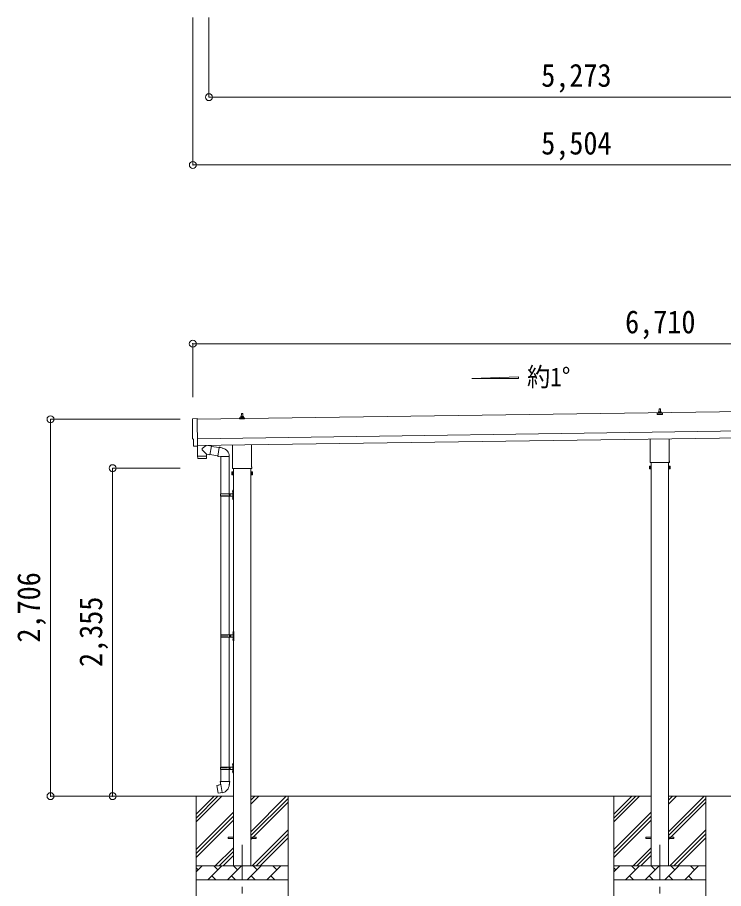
# Model space of a CAD drawing. Units: millimetres at full size, sheet at 1:50. Extents: x -14053 to 14053, y -9700 to 9700.
# Drawn here: x -1008 to 4064, y -6477 to -222 of the extents above; entities that cross this region are included whole.
import ezdxf
from ezdxf.enums import TextEntityAlignment as Align

# ---------------------------------------------------------------- set-up
doc = ezdxf.new("R2010")
doc.units = ezdxf.units.MM
doc.header["$LTSCALE"] = 50
doc.header["$PDMODE"] = 32
doc.header["$PDSIZE"] = 50
doc.linetypes.add('CHAIN1', pattern=[8, 5, -1, 1, -1])
for name, color, linetype, lineweight in [('0-0_0', 7, 'Continuous', 9), ('0-1_Defpoints', 4, 'Continuous', 9), ('0-2_TEXT1', 7, 'Continuous', 9), ('0-6_PARTS1', 6, 'Continuous', 9)]:
    doc.layers.add(name, color=color, linetype=linetype, lineweight=lineweight)
doc.styles.add('ＭＳ ゴシック', font='')
doc.styles.get('ＭＳ ゴシック').set_extended_font_data('MS Gothic')

msp = doc.modelspace()

# ---------------------------------------------------------------- linework, layer by layer
at = {"layer": '0-0_0'}
for p, q in [((543, -5813.82), (-752.79, -5813.82)), ((275.5, -5813.82), (275.5, -6413.82)), ((275.5, -5998.87), (460.55, -5813.82)), ((275.5, -5970.59), (432.27, -5813.82)), ((275.5, -5942.3), (403.98, -5813.82)), ((3543, -5813.82), (668, -5813.82)), ((668, -6068.92), (923.1, -5813.82)), ((668, -5870.93), (725.11, -5813.82)), ((668, -5842.64), (696.83, -5813.82)), ((935.5, -5813.82), (935.5, -6413.82)), ((3275.5, -5813.82), (3275.5, -6413.82)), ((3275.5, -5998.87), (3460.55, -5813.82)), ((3275.5, -5970.59), (3432.27, -5813.82)), ((3275.5, -5942.3), (3403.98, -5813.82)), ((6543, -5813.82), (3668, -5813.82)), ((3668, -6068.92), (3923.1, -5813.82)), ((3668, -5870.93), (3725.11, -5813.82)), ((3668, -5842.64), (3696.83, -5813.82)), ((3935.5, -5813.82), (3935.5, -6413.82)), ((668, -6097.2), (935.5, -5829.7)), ((668, -6125.49), (935.5, -5857.99)), ((3668, -6097.2), (3935.5, -5829.7)), ((3668, -6125.49), (3935.5, -5857.99)), ((275.5, -6196.86), (543, -5929.36)), ((3275.5, -6196.86), (3543, -5929.36)), ((275.5, -6225.14), (543, -5957.64)), ((275.5, -6253.43), (543, -5985.93)), ((3275.5, -6225.14), (3543, -5957.64)), ((3275.5, -6253.43), (3543, -5985.93)), ((677.66, -6313.82), (935.5, -6055.98)), ((3677.66, -6313.82), (3935.5, -6055.98)), ((705.94, -6313.82), (935.5, -6084.26)), ((734.23, -6313.82), (935.5, -6112.55)), ((3705.94, -6313.82), (3935.5, -6084.26)), ((3734.23, -6313.82), (3935.5, -6112.55)), ((413.1, -6313.82), (543, -6183.92)), ((3413.1, -6313.82), (3543, -6183.92)), ((441.39, -6313.82), (543, -6212.2)), ((469.67, -6313.82), (543, -6240.49)), ((3441.39, -6313.82), (3543, -6212.2)), ((3469.67, -6313.82), (3543, -6240.49)), ((275.5, -6313.82), (935.5, -6313.82)), ((275.5, -6356.71), (318.4, -6313.82)), ((359.82, -6413.82), (459.82, -6313.82)), ((431.26, -6342.37), (402.71, -6313.82)), ((501.24, -6413.82), (601.24, -6313.82)), ((572.69, -6342.37), (544.13, -6313.82)), ((642.66, -6413.82), (742.66, -6313.82)), ((714.11, -6342.37), (685.55, -6313.82)), ((784.08, -6413.82), (884.08, -6313.82)), ((855.53, -6342.37), (826.97, -6313.82)), ((932.22, -6313.82), (935.5, -6310.54)), ((3275.5, -6313.82), (3935.5, -6313.82)), ((3275.5, -6356.71), (3318.4, -6313.82)), ((3359.82, -6413.82), (3459.82, -6313.82)), ((3431.26, -6342.37), (3402.71, -6313.82)), ((3501.24, -6413.82), (3601.24, -6313.82)), ((3572.69, -6342.37), (3544.13, -6313.82)), ((3642.66, -6413.82), (3742.66, -6313.82)), ((3714.11, -6342.37), (3685.55, -6313.82)), ((3784.08, -6413.82), (3884.08, -6313.82)), ((3855.53, -6342.37), (3826.97, -6313.82)), ((3932.22, -6313.82), (3935.5, -6310.54)), ((289.84, -6342.37), (275.5, -6328.03)), ((3289.84, -6342.37), (3275.5, -6328.03)), ((935.5, -6413.82), (275.5, -6413.82)), ((388.37, -6385.27), (416.92, -6413.82)), ((529.79, -6385.27), (558.35, -6413.82)), ((671.21, -6385.27), (699.77, -6413.82)), ((812.63, -6385.27), (841.19, -6413.82)), ((3935.5, -6413.82), (3275.5, -6413.82)), ((3388.37, -6385.27), (3416.92, -6413.82)), ((3529.79, -6385.27), (3558.35, -6413.82)), ((3671.21, -6385.27), (3699.77, -6413.82)), ((3812.63, -6385.27), (3841.19, -6413.82))]:
    msp.add_line(p, q, dxfattribs=at)
at = {"layer": '0-1_Defpoints'}
for p, q in [((5647.73, -3030.37), (282.78, -3107.02)), ((3587.25, -3072.2), (3587.25, -3064.49)), ((3587.64, -3063.7), (3623.37, -3063.7)), ((3588.02, -3063.52), (3594.74, -3061.89)), ((3595.12, -3061.7), (3615.89, -3061.7)), ((3595.5, -3060.91), (3595.5, -3056.7)), ((3596.5, -3056.7), (3614.5, -3056.7)), ((3599.5, -3056.7), (3600.23, -3033.18)), ((3601.23, -3032.2), (3609.78, -3032.2)), ((3610.78, -3033.18), (3611.5, -3056.7)), ((3615.5, -3060.91), (3615.5, -3056.7)), ((3622.99, -3063.52), (3616.27, -3061.89)), ((3623.75, -3072.2), (3623.75, -3064.49)), ((587.25, -3105.06), (587.25, -3097.34)), ((623.75, -3105.06), (587.25, -3105.06)), ((587.64, -3096.56), (623.37, -3096.56)), ((588.02, -3096.37), (594.74, -3094.74)), ((595.12, -3094.56), (615.89, -3094.56)), ((595.5, -3093.77), (595.5, -3089.56)), ((596.5, -3089.56), (614.5, -3089.56)), ((599.5, -3089.56), (600.23, -3066.03)), ((601.23, -3065.06), (609.78, -3065.06)), ((610.78, -3066.03), (611.5, -3089.56)), ((615.5, -3093.77), (615.5, -3089.56)), ((622.99, -3096.37), (616.27, -3094.74)), ((623.75, -3105.06), (623.75, -3097.34)), ((3623.75, -3072.2), (3587.25, -3072.2)), ((284.78, -3247), (5649.73, -3170.36)), ((285.5, -3297), (5650.45, -3220.35)), ((3537.2, -3406.19), (3537.2, -3250.54)), ((3673.8, -3248.59), (3673.8, -3418.24)), ((265.92, -3301.05), (259, -3300.78)), ((537.2, -3449.05), (537.2, -3293.4)), ((673.8, -3291.45), (673.8, -3449.05)), ((3535.5, -3414.96), (3535.5, -3409.46)), ((3673.44, -3418.46), (3537.57, -3418.46)), ((3543, -3418.46), (3543, -6313.82)), ((3668, -6313.82), (3668, -3418.46)), ((3675.5, -3409.46), (3675.5, -3414.96)), ((531.5, -3487.32), (532.26, -3486)), ((531.5, -3487.32), (531.5, -3504.32)), ((538.5, -3490.91), (532.26, -3490.91)), ((538.5, -3500.73), (532.26, -3500.73)), ((535.5, -3457.82), (535.5, -3452.32)), ((673.44, -3461.32), (537.57, -3461.32)), ((543, -3461.32), (543, -6313.82)), ((668, -6313.82), (668, -3461.32)), ((672.5, -3490.91), (678.74, -3490.91)), ((672.5, -3500.73), (678.74, -3500.73)), ((675.5, -3452.32), (675.5, -3457.82)), ((679.5, -3487.32), (678.74, -3486)), ((679.5, -3487.32), (679.5, -3504.32)), ((3531.5, -3444.46), (3532.26, -3443.15)), ((3531.5, -3444.46), (3531.5, -3461.46)), ((3531.5, -3461.46), (3532.26, -3462.78)), ((3538.5, -3448.06), (3532.26, -3448.06)), ((3538.5, -3457.87), (3532.26, -3457.87)), ((3538.5, -3462.78), (3532.26, -3462.78)), ((3541, -3462.16), (3538.5, -3462.16)), ((3670, -3462.16), (3672.5, -3462.16)), ((3672.5, -3448.06), (3678.74, -3448.06)), ((3672.5, -3457.87), (3678.74, -3457.87)), ((3672.5, -3462.78), (3678.74, -3462.78)), ((3679.5, -3444.46), (3678.74, -3443.15)), ((3679.5, -3461.46), (3678.74, -3462.78)), ((3679.5, -3444.46), (3679.5, -3461.46)), ((531.5, -3504.32), (532.26, -3505.63)), ((538.5, -3505.63), (532.26, -3505.63)), ((541, -3505.02), (538.5, -3505.02)), ((670, -3505.02), (672.5, -3505.02)), ((672.5, -3505.63), (678.74, -3505.63)), ((679.5, -3504.32), (678.74, -3505.63)), ((505.5, -6109.32), (543, -6109.32)), ((505.5, -6118.32), (505.5, -6109.32)), ((505.5, -6118.32), (543, -6118.32)), ((668, -6109.32), (705.5, -6109.32)), ((668, -6118.32), (705.5, -6118.32)), ((705.5, -6118.32), (705.5, -6109.32)), ((3505.5, -6109.32), (3543, -6109.32)), ((3505.5, -6118.32), (3505.5, -6109.32)), ((3505.5, -6118.32), (3543, -6118.32)), ((3668, -6109.32), (3705.5, -6109.32)), ((3668, -6118.32), (3705.5, -6118.32)), ((3705.5, -6118.32), (3705.5, -6109.32))]:
    msp.add_line(p, q, dxfattribs=at)
at = {"layer": '0-1_Defpoints', "color": 7, "linetype": 'CHAIN1'}
for p, q in [((605.5, -6163.82), (605.5, -6663.82)), ((3605.5, -6163.82), (3605.5, -6663.82))]:
    msp.add_line(p, q, dxfattribs=at)
at = {"layer": '0-1_Defpoints'}
for points in [[(251.16, -3104.03), (282.71, -3101.93), (285.54, -3299.76)], [(256.11, -3297.83), (255.44, -3250.81), (254.84, -3250.82)], [(266.66, -3300.76), (267.31, -3300.12), (285.55, -3300.77)], [(538.5, -3505.63), (538.5, -3486), (532.26, -3486)], [(538.5, -3505.02), (538.5, -3486.62), (541, -3486.62)], [(672.5, -3505.02), (672.5, -3486.62), (670, -3486.62)], [(672.5, -3505.63), (672.5, -3486), (678.74, -3486)], [(3538.5, -3462.78), (3538.5, -3443.15), (3532.26, -3443.15)], [(3538.5, -3462.16), (3538.5, -3443.76), (3541, -3443.76)], [(3672.5, -3462.16), (3672.5, -3443.76), (3670, -3443.76)], [(3672.5, -3462.78), (3672.5, -3443.15), (3678.74, -3443.15)]]:
    msp.add_lwpolyline(points, dxfattribs=at)
for points in [[(541, -3506.32), (541, -3485.32), (543, -3485.32), (543, -3506.32)], [(670, -3506.32), (670, -3485.32), (668, -3485.32), (668, -3506.32)], [(3541, -3463.46), (3541, -3442.46), (3543, -3442.46), (3543, -3463.46)], [(3670, -3463.46), (3670, -3442.46), (3668, -3442.46), (3668, -3463.46)]]:
    msp.add_lwpolyline(points, close=True, dxfattribs=at)
for centre, radius, start, end in [((3588.25, -3064.49), 1, 103.62699, 180), ((3594.5, -3060.91), 1, 283.62699, 0), ((3599.59, -3057.34), 4.13, 90, 171.17633), ((3596.5, -3057.7), 1, 90, 180), ((3601.23, -3033.2), 1, 90, 178.60509), ((3608.84, -3056.7), 4.83, 133.60282, 180), ((3602.17, -3056.7), 4.83, 0, 46.39718), ((3609.78, -3033.2), 1, 1.39491, 90), ((3611.42, -3057.34), 4.13, 8.82367, 90), ((3614.5, -3057.7), 1, 0, 90), ((3616.5, -3060.91), 1, 180, 256.37301), ((3622.75, -3064.49), 1, 0, 76.37301), ((588.25, -3097.34), 1, 103.62699, 180), ((594.5, -3093.77), 1, 283.62699, 0), ((599.59, -3090.19), 4.13, 90, 171.17633), ((596.5, -3090.56), 1, 90, 180), ((601.23, -3066.06), 1, 90, 178.60509), ((608.84, -3089.56), 4.83, 133.60282, 180), ((602.17, -3089.56), 4.83, 0, 46.39718), ((609.78, -3066.06), 1, 1.39491, 90), ((611.42, -3090.19), 4.13, 8.82367, 90), ((614.5, -3090.56), 1, 0, 90), ((616.5, -3093.77), 1, 180, 256.37301), ((622.75, -3097.34), 1, 0, 76.37301), ((3539.5, -3409.46), 4, 125.09963, 180), ((3539.5, -3414.96), 4, 180, 194.47751), ((3539.5, -3414.96), 4, 194.47751, 241.04498), ((3671.5, -3414.96), 4, 298.95502, 345.52249), ((3671.5, -3409.46), 4, 0, 54.90037), ((3671.5, -3414.96), 4, 345.52249, 0), ((535.85, -3488.46), 4.34, 145.61575, 214.38425), ((547.74, -3495.82), 16.24, 162.41205, 197.58795), ((535.85, -3503.18), 4.34, 145.61575, 214.38425), ((539.5, -3452.32), 4, 125.09963, 180), ((539.5, -3457.82), 4, 180, 194.47751), ((539.5, -3457.82), 4, 194.47751, 241.04498), ((671.5, -3457.82), 4, 298.95502, 345.52249), ((671.5, -3452.32), 4, 0, 54.90037), ((671.5, -3457.82), 4, 345.52249, 0), ((663.26, -3495.82), 16.24, 342.41205, 17.58795), ((675.16, -3488.46), 4.34, 325.61575, 34.38425), ((675.16, -3503.18), 4.34, 325.61575, 34.38425), ((3547.74, -3452.96), 16.24, 162.41205, 197.58795), ((3535.85, -3445.6), 4.34, 145.61575, 214.38425), ((3535.85, -3460.32), 4.34, 145.61575, 214.38425), ((3663.26, -3452.96), 16.24, 342.41205, 17.58795), ((3675.16, -3445.6), 4.34, 325.61575, 34.38425), ((3675.16, -3460.32), 4.34, 325.61575, 34.38425)]:
    msp.add_arc(centre, radius, start, end, dxfattribs=at)
for centre, major_axis, ratio, start_param, end_param in [((251.36, -3107.02), (-3, -0.04), 0.99863, 4.7647489, 6.2979817), ((-4513, -3245.52), (4762.89, 68.04), 0.99863, 6.2686928, 6.2979817), ((254.78, -3246.42), (-4.41, -0.06), 0.99863, 6.2686928, 7.8539816), ((259.12, -3297.78), (-2.15, -2.1), 0.9974, 5.5252311, 7.0411395), ((265.96, -3300.04), (-0.717, -0.7), 0.9974, 0.7579542, 1.5707963)]:
    msp.add_ellipse(centre, major_axis=major_axis, ratio=ratio, start_param=start_param, end_param=end_param, dxfattribs=at)
at = {"layer": '0-2_TEXT1'}
for p, q in [((285.54, -3299.76), (285.55, -3300.77)), ((346.94, -3296.12), (319.29, -3318.63)), ((384.56, -3300.13), (358.72, -3295.95)), ((384.56, -3300.13), (374.4, -3363.01)), ((384.27, -3301.95), (441.63, -3311.09)), ((441.95, -3309.27), (436.42, -3340.63)), ((441.95, -3309.27), (443.1, -3307.29)), ((443.1, -3307.29), (446.66, -3307.92)), ((446.66, -3307.92), (447.07, -3310.26)), ((461.59, -3313.09), (463.27, -3314.71)), ((463.27, -3314.71), (465.39, -3315.16)), ((286.18, -3372.99), (286.6, -3386.04)), ((290.67, -3371.93), (290.7, -3372.93)), ((349.99, -3359.06), (319.12, -3325.96)), ((345.66, -3371.14), (345.66, -3372.14)), ((349.99, -3359.06), (374.4, -3363.01)), ((349.99, -3359.06), (350.16, -3371.08)), ((374.69, -3361.18), (431.21, -3370.18)), ((430.89, -3372), (436.42, -3340.63)), ((430.89, -3372), (431.29, -3374.25)), ((430.89, -3372), (436.04, -3372.82)), ((431.29, -3374.25), (434.85, -3374.88)), ((434.85, -3374.88), (436.04, -3372.82)), ((436.04, -3372.82), (450.65, -3375.13)), ((450.65, -3375.13), (452.85, -3374.15)), ((513.15, -3374.54), (451.97, -3374.54)), ((453, -3374.54), (453, -3641.83)), ((513, -3374.54), (513, -3793.3)), ((347.18, -3388.12), (289.64, -3388.95)), ((536.7, -3624.68), (538.75, -3625.68)), ((537.97, -3622.68), (538.6, -3622.68)), ((537.97, -3622.68), (537.97, -3630.98)), ((538.6, -3622.68), (538.6, -3630.98)), ((538.6, -3622.68), (539, -3623.08)), ((538.75, -3625.68), (539.36, -3626.83)), ((539, -3618.83), (542, -3617.33)), ((539, -3618.83), (539, -3650.83)), ((539, -3623.08), (539, -3630.58)), ((542, -3617.33), (542, -3650.83)), ((542, -3617.33), (543, -3617.33)), ((543, -3617.33), (543, -3650.83)), ((450, -3643.83), (500.33, -3643.83)), ((450, -3657.83), (500.33, -3657.83)), ((451, -3641.83), (537, -3641.83)), ((451, -3641.83), (451, -3643.83)), ((451, -3659.83), (451, -3657.83)), ((451, -3659.83), (537, -3659.83)), ((453, -3659.83), (453, -4654.82)), ((510, -3641.83), (510, -3646.33)), ((510, -3646.33), (512, -3646.33)), ((510, -3659.83), (510, -3655.33)), ((510, -3655.33), (512, -3655.33)), ((512, -3646.33), (512, -3650.83)), ((512, -3655.33), (512, -3650.83)), ((513, -3659.83), (513, -4654.82)), ((518, -3641.83), (518, -3650.83)), ((518, -3646.33), (521, -3646.33)), ((518, -3659.83), (518, -3650.83)), ((518, -3655.33), (521, -3655.33)), ((521, -3646.33), (521, -3650.83)), ((521, -3655.33), (521, -3650.83)), ((536.7, -3672.68), (538.75, -3673.68)), ((537.97, -3630.98), (538.6, -3630.98)), ((537.97, -3670.68), (538.6, -3670.68)), ((537.97, -3670.68), (537.97, -3678.98)), ((537.97, -3678.98), (538.6, -3678.98)), ((538.6, -3630.98), (539, -3630.58)), ((538.6, -3670.68), (538.6, -3678.98)), ((538.6, -3670.68), (539, -3671.08)), ((538.6, -3678.98), (539, -3678.58)), ((538.75, -3673.68), (539.36, -3674.83)), ((539, -3682.83), (539, -3650.83)), ((539, -3671.08), (539, -3678.58)), ((539, -3682.83), (542, -3684.33)), ((542, -3684.33), (542, -3650.83)), ((542, -3684.33), (543, -3684.33)), ((543, -3684.33), (543, -3650.83)), ((452.5, -4656.82), (502.83, -4656.82)), ((452.5, -4670.82), (502.83, -4670.82)), ((453, -4672.81), (453, -5604.82)), ((453.5, -4654.82), (539.5, -4654.82)), ((453.5, -4654.82), (453.5, -4656.82)), ((453.5, -4672.82), (453.5, -4670.82)), ((453.5, -4672.82), (539.5, -4672.82)), ((512.5, -4654.82), (512.5, -4659.32)), ((512.5, -4659.32), (514.5, -4659.32)), ((512.5, -4672.82), (512.5, -4668.32)), ((512.5, -4668.32), (514.5, -4668.32)), ((513, -4672.81), (513, -5604.82)), ((514.5, -4659.32), (514.5, -4663.82)), ((514.5, -4668.32), (514.5, -4663.82)), ((520.5, -4654.82), (520.5, -4663.82)), ((520.5, -4659.32), (523.5, -4659.32)), ((520.5, -4672.82), (520.5, -4663.82)), ((520.5, -4668.32), (523.5, -4668.32)), ((523.5, -4659.32), (523.5, -4663.82)), ((523.5, -4668.32), (523.5, -4663.82)), ((539.2, -4637.67), (541.25, -4638.67)), ((539.2, -4685.67), (541.25, -4686.67)), ((540.47, -4635.67), (541.1, -4635.67)), ((540.47, -4635.67), (540.47, -4643.97)), ((540.47, -4643.97), (541.1, -4643.97)), ((540.47, -4683.67), (541.1, -4683.67)), ((540.47, -4683.67), (540.47, -4691.97)), ((541.1, -4635.67), (541.1, -4643.97)), ((541.1, -4635.67), (541.5, -4636.07)), ((541.1, -4643.97), (541.5, -4643.57)), ((541.1, -4683.67), (541.1, -4691.97)), ((541.1, -4683.67), (541.5, -4684.07)), ((541.25, -4638.67), (541.86, -4639.82)), ((541.25, -4686.67), (541.86, -4687.82)), ((541.5, -4631.82), (544.5, -4630.32)), ((541.5, -4631.82), (541.5, -4663.82)), ((541.5, -4636.07), (541.5, -4643.57)), ((541.5, -4695.82), (541.5, -4663.82)), ((541.5, -4684.07), (541.5, -4691.57)), ((544.5, -4630.32), (544.5, -4663.82)), ((544.5, -4630.32), (545.5, -4630.32)), ((544.5, -4697.32), (544.5, -4663.82)), ((545.5, -4630.32), (545.5, -4663.82)), ((545.5, -4697.32), (545.5, -4663.82)), ((540.47, -4691.97), (541.1, -4691.97)), ((541.1, -4691.97), (541.5, -4691.57)), ((541.5, -4695.82), (544.5, -4697.32)), ((544.5, -4697.32), (545.5, -4697.32)), ((450, -5606.82), (500.33, -5606.82)), ((450, -5620.82), (500.33, -5620.82)), ((451, -5604.82), (537, -5604.82)), ((451, -5604.82), (451, -5606.82)), ((451, -5622.82), (451, -5620.82)), ((451, -5622.82), (537, -5622.82)), ((453, -5622.82), (453, -5707.75)), ((510, -5604.82), (510, -5609.32)), ((510, -5609.32), (512, -5609.32)), ((510, -5622.82), (510, -5618.32)), ((510, -5618.32), (512, -5618.32)), ((512, -5609.32), (512, -5613.82)), ((512, -5618.32), (512, -5613.82)), ((513, -5622.82), (513, -5707.75)), ((518, -5604.82), (518, -5613.82)), ((518, -5609.32), (521, -5609.32)), ((518, -5622.82), (518, -5613.82)), ((518, -5618.32), (521, -5618.32)), ((521, -5609.32), (521, -5613.82)), ((521, -5618.32), (521, -5613.82)), ((536.7, -5587.67), (538.75, -5588.67)), ((537.97, -5585.67), (538.6, -5585.67)), ((537.97, -5585.67), (537.97, -5593.97)), ((537.97, -5593.97), (538.6, -5593.97)), ((538.6, -5585.67), (538.6, -5593.97)), ((538.6, -5585.67), (539, -5586.07)), ((538.6, -5593.97), (539, -5593.57)), ((538.75, -5588.67), (539.36, -5589.82)), ((539, -5581.82), (542, -5580.32)), ((539, -5581.82), (539, -5613.82)), ((539, -5586.07), (539, -5593.57)), ((539, -5645.82), (539, -5613.82)), ((542, -5580.32), (542, -5613.82)), ((542, -5580.32), (543, -5580.32)), ((542, -5647.32), (542, -5613.82)), ((543, -5580.32), (543, -5613.82)), ((543, -5647.32), (543, -5613.82)), ((536.7, -5635.67), (538.75, -5636.67)), ((537.97, -5633.67), (538.6, -5633.67)), ((537.97, -5633.67), (537.97, -5641.97)), ((537.97, -5641.97), (538.6, -5641.97)), ((538.6, -5633.67), (538.6, -5641.97)), ((538.6, -5633.67), (539, -5634.07)), ((538.6, -5641.97), (539, -5641.57)), ((538.75, -5636.67), (539.36, -5637.82)), ((539, -5634.07), (539, -5641.57)), ((539, -5645.82), (542, -5647.32)), ((542, -5647.32), (543, -5647.32)), ((424.54, -5736.2), (423.73, -5737.37)), ((423.73, -5737.37), (433.35, -5791.93)), ((452.41, -5730.95), (424.54, -5736.2)), ((437.28, -5733.59), (437.07, -5733.84)), ((451.15, -5707.75), (449, -5708.53)), ((449, -5708.53), (449, -5712.15)), ((449, -5712.15), (451.24, -5712.96)), ((451.15, -5707.75), (483, -5707.75)), ((451.15, -5707.75), (451.24, -5712.96)), ((451.24, -5712.96), (451.5, -5727.75)), ((451.5, -5727.75), (452.85, -5729.75)), ((462.77, -5788.24), (452.63, -5730.77)), ((452.66, -5729.95), (452.66, -5730.65)), ((452.85, -5729.75), (452.82, -5729.75)), ((514.85, -5707.75), (483, -5707.75)), ((513.19, -5729.69), (513.12, -5731.85)), ((514.5, -5727.75), (513.19, -5729.69)), ((517, -5712.15), (514.76, -5712.96)), ((514.85, -5707.75), (517, -5708.53)), ((517, -5708.53), (517, -5712.15)), ((447.38, -5790.84), (447.1, -5790.68)), ((463.07, -5789.01), (462.83, -5788.34))]:
    msp.add_line(p, q, dxfattribs=at)
for points in [[(285.15, -3300.75), (286.17, -3371.99), (350.16, -3371.08)], [(441.95, -3309.27), (447.07, -3310.26), (461.59, -3313.09)], [(350.13, -3385.13), (350.17, -3372.08), (286.18, -3372.99)], [(536.7, -3628.98), (538.75, -3627.98), (539.36, -3626.83)], [(536.7, -3676.98), (538.75, -3675.98), (539.36, -3674.83)], [(539.2, -4641.97), (541.25, -4640.97), (541.86, -4639.82)], [(539.2, -4689.97), (541.25, -4688.97), (541.86, -4687.82)], [(536.7, -5591.97), (538.75, -5590.97), (539.36, -5589.82)], [(536.7, -5639.97), (538.75, -5638.97), (539.36, -5637.82)], [(439.53, -5733.38), (439.25, -5733.22), (437.28, -5733.59)], [(514.85, -5707.75), (514.76, -5712.96), (514.5, -5727.75)], [(462.5, -5788.15), (434.51, -5792.75), (433.35, -5791.93)], [(449.56, -5790.28), (449.35, -5790.51), (447.38, -5790.84)]]:
    msp.add_lwpolyline(points, dxfattribs=at)
for centre, radius, start, end in [((452.85, -3374.15), 60.3, 359.62495, 78), ((322.6, -3322.38), 5, 131.47396, 225.79244), ((289.59, -3385.95), 3, 181.81845, 270.86677), ((347.13, -3385.12), 3, 270.81845, 359.81845), ((542.3, -3626.83), 6, 136.21765, 223.78235), ((498.75, -3650.83), 49.25, 171.82876, 180.00002), ((498.75, -3650.83), 49.25, 180.00002, 188.17127), ((500.33, -3641.83), 2, 270, 359.99998), ((500.33, -3659.83), 2, 0.00005, 90.00004), ((542.3, -3674.83), 6, 136.21765, 223.78235), ((537, -3639.83), 2, 270, 359.99998), ((537, -3661.83), 2, 0.00005, 90.00004), ((501.25, -4663.82), 49.25, 171.82876, 180.00002), ((501.25, -4663.82), 49.25, 180.00002, 188.17127), ((502.83, -4654.82), 2, 270, 359.99998), ((502.83, -4672.82), 2, 0.00005, 90.00004), ((544.8, -4639.82), 6, 136.21765, 223.78235), ((544.8, -4687.82), 6, 136.21765, 223.78235), ((539.5, -4652.82), 2, 270, 359.99998), ((539.5, -4674.82), 2, 0.00005, 90.00004), ((498.75, -5613.82), 49.25, 171.82876, 180.00002), ((498.75, -5613.82), 49.25, 180.00002, 188.17127), ((500.33, -5604.82), 2, 270, 359.99998), ((500.33, -5622.82), 2, 0.00005, 90.00004), ((542.3, -5589.82), 6, 136.21765, 223.78235), ((537, -5602.82), 2, 270, 359.99998), ((537, -5624.82), 2, 0.00005, 90.00004), ((542.3, -5637.82), 6, 136.21765, 223.78235), ((452.36, -5730.65), 0.3, 280.66842, 0), ((452.86, -5729.95), 0.2, 100, 180), ((452.85, -5729.75), 60.3, 279.96938, 358), ((462.55, -5788.45), 0.3, 20, 99.33158), ((463.26, -5788.94), 0.2, 200, 279.96938)]:
    msp.add_arc(centre, radius, start, end, dxfattribs=at)
at = {"layer": '0-6_PARTS1'}
for p, q in [((251.77, -1281.09), (251.77, -222.24)), ((367.27, -794.69), (367.27, -222.24)), ((367.27, -794.69), (5640.27, -794.69)), ((251.77, -1281.09), (5755.77, -1281.09)), ((251.5, -2565), (251.5, -2949.3)), ((251.5, -2565), (6961.5, -2565)), ((-770.44, -3107.82), (161.82, -3107.82)), ((-770.44, -5813.82), (-770.44, -3107.82)), ((-324.57, -3458.82), (161.82, -3458.82)), ((-324.57, -5813.82), (-324.57, -3458.82)), ((-770.44, -5813.82), (161.82, -5813.82)), ((-324.57, -5813.82), (161.82, -5813.82)), ((275.5, -6800.58), (275.5, -6413.82)), ((935.5, -6800.58), (935.5, -6413.82)), ((3275.5, -6800.58), (3275.5, -6413.82)), ((3935.5, -6800.58), (3935.5, -6413.82))]:
    msp.add_line(p, q, dxfattribs=at)
at = {"layer": '0-6_PARTS1', "color": 4}
for p, q in [((2254.75, -2815), (2590.75, -2802.58)), ((2590.75, -2802.58), (2590.75, -2815)), ((2590.75, -2815), (2254.75, -2815))]:
    msp.add_line(p, q, dxfattribs=at)
at = {"layer": '0-6_PARTS1'}
for p in [(367.27, -794.69), (251.77, -1281.09), (251.5, -2565), (-770.44, -3107.82), (-324.57, -3458.82), (-770.44, -5813.82), (-324.57, -5813.82)]:
    msp.add_point(p, dxfattribs=at)

# ---------------------------------------------------------------- texts
at = {"layer": '0-6_PARTS1', "color": 7, "style": 'ＭＳ ゴシック', "width": 0.9}
for s, height, p in [('5,273', 165, (2753.77, -769.69)), ('5,504', 165, (2753.77, -1256.09)), ('6,710', 165, (3356.5, -2540)), ('約1°', 135.6, (2652.25, -2911.71))]:
    msp.add_text(s, height=height, dxfattribs=at).set_placement(p, align=Align.BOTTOM_LEFT)
for s, p in [('2,706', (-795.44, -4710.82)), ('2,355', (-349.57, -4886.32))]:
    msp.add_text(s, height=165, rotation=90, dxfattribs=at).set_placement(p, align=Align.BOTTOM_LEFT)

doc.saveas('drawing.dxf')
